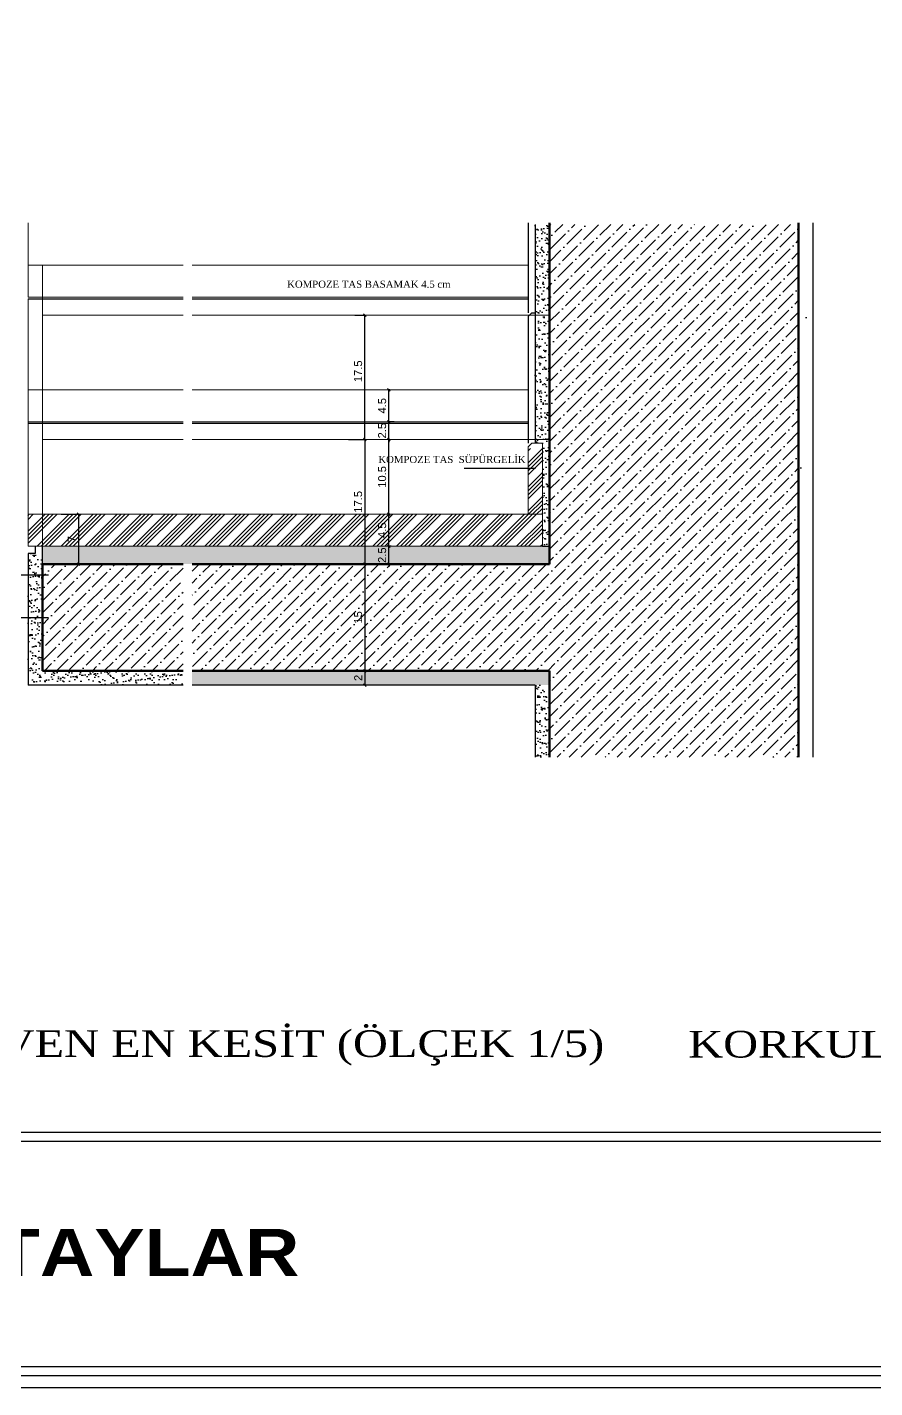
# Model space of a CAD drawing. Extents: x 386248 to 427517, y 4539405 to 4542296.
# Drawn here: x 415123 to 415600, y 4539405 to 4540170 of the extents above; entities that cross this region are included whole.
import ezdxf
from ezdxf.enums import TextEntityAlignment as Align

# ---------------------------------------------------------------- set-up
doc = ezdxf.new("R2010")
doc.units = 0
for name, color, linetype, lineweight in [('dim5', 153, 'Continuous', 18), ('duvaar', 133, 'Continuous', 50), ('METAL', 251, 'Continuous', 25), ('olculer', 21, 'Continuous', 20), ('tefrij', 183, 'Continuous', 15), ('YAZI', 7, 'Continuous', 25), ('YAZILAR', 1, 'Continuous', 30)]:
    doc.layers.add(name, color=color, linetype=linetype, lineweight=lineweight)
doc.layers.add('Tarama', color=7, linetype='Continuous')
doc.layers.add('YAZI2', color=5, linetype='Continuous')
doc.styles.add('BASLIK', font='')
doc.styles.add('PıNaR', font='')
doc.styles.add('RomanSTA', font='')
doc.styles.get("Standard").update_dxf_attribs({"font": 'arial.ttf'})
doc.styles.add('STYLE5', font='', dxfattribs={"width": 0.75, "height": 1.25})
doc.styles.get('BASLIK').set_extended_font_data('Times New Roman Tur')
doc.styles.get('PıNaR').set_extended_font_data('Times New Roman Tur')
doc.styles.get('RomanSTA').set_extended_font_data('Arial')
doc.styles.get('STYLE5').set_extended_font_data('Comic Sans MS')
doc.dimstyles.new('1-5', dxfattribs={"dimscale": 125, "dimtxt": 0.08, "dimasz": 0.0125, "dimexe": 0.01125, "dimexo": 0, "dimgap": 0.005, "dimtad": 1, "dimlfac": 10, "dimzin": 12, "dimdsep": 46, "dimtxsty": 'STYLE5', "dimblk": 'OBLIQUE', "dimcen": 0.025, "dimdle": 0.01125, "dimclrt": 256, "dimadec": 0, "dimazin": 0, "dimtfac": 1, "dimtix": 1, "dimtmove": 2, "dimatfit": 3, "dimldrblk": 'NONE', "dimfxl": 0.01125, "dimtolj": 1, "dimtzin": 1, "dimarcsym": 0})
pattern_1 = [(45, (499641.0904, 4593017.9133), (2.52569703, 9.26088912), [11.90625, -2.38125, 0, -2.38125])]
pattern_2 = [(37.5, (499641.0904, 4593017.9133), (-0.16000313, 4.89413237), [0, -3.8608, 0, -4.318, 0, -4.1275]), (7.5, (499641.0904, 4593017.913), (4.49523283, 7.168251), [0, -2.0828, 0, -3.4798, 0, -1.3335]), (327.5, (499637.9662, 4593017.9133), (7.9099237, 0.01437185), [0, -1.27, 0, -4.572, 0, -5.969]), (317.5, (499637.966, 4593017.913), (7.63556452, 2.22929323), [0, -0.635, 0, -2.9972, 0, -3.429])]
pattern_3 = [(45, (499641.09, 4593017.913), (-6.7351921, 6.7351921), []), (45, (499643.3355, 4593017.913), (-6.7351921, 6.7351921), []), (45, (499645.581, 4593017.913), (-6.7351921, 6.7351921), []), (45, (499647.826, 4593017.913), (-6.7351921, 6.7351921), [])]

# ---------------------------------------------------------------- blocks, each defined once
blk = doc.blocks.new('_Oblique')
at = {"color": 0, "linetype": 'ByBlock', "lineweight": -2}
blk.add_line((-0.5, -0.5), (0.5, 0.5), dxfattribs=at)
blk = doc.blocks.new('*D3900')
at = {"layer": 'Defpoints', "color": 0}
for p in [(415316.53, 4539808.37), (415313.23, 4539800.37), (415314.81, 4539800.37)]:
    blk.add_point(p, dxfattribs=at)
at = {"layer": 'olculer', "color": 0, "lineweight": -2}
for p, q in [((415316.53, 4539808.37), (415313.06, 4539808.37)), ((415313.23, 4539808.37), (415313.23, 4539800.37)), ((415314.81, 4539800.37), (415313.06, 4539800.37))]:
    blk.add_line(p, q, dxfattribs=at)
at = {"layer": 'olculer', "color": 0, "linetype": 'ByBlock', "lineweight": -2, "xscale": 1.5, "yscale": 1.5, "zscale": 1.5}
for p, rotation in [((415313.23, 4539808.37), 89.99999999874936), ((415313.23, 4539800.37), 269.9999999987493)]:
    blk.add_blockref('_Oblique', p, dxfattribs=dict(at, rotation=rotation))
at = {"layer": 'olculer', "insert": (415309.47, 4539804.37), "char_height": 4.5, "attachment_point": 5, "rotation": 90}
blk.add_mtext('\\A1;2', dxfattribs=at)
blk = doc.blocks.new('_None')
blk = doc.blocks.new('*D3905')
at = {"layer": 'Defpoints', "color": 0}
for p in [(415142.59, 4539896.37), (415145, 4539868.37), (415152.21, 4539868.37)]:
    blk.add_point(p, dxfattribs=at)
at = {"layer": 'olculer', "color": 0, "lineweight": -2}
for p, q in [((415142.59, 4539896.37), (415152.38, 4539896.37)), ((415152.21, 4539896.37), (415152.21, 4539868.37)), ((415145, 4539868.37), (415152.38, 4539868.37))]:
    blk.add_line(p, q, dxfattribs=at)
at = {"layer": 'olculer', "color": 0, "linetype": 'ByBlock', "lineweight": -2, "xscale": 1.5, "yscale": 1.5, "zscale": 1.5}
for p, rotation in [((415152.21, 4539896.37), 89.9999999988089), ((415152.21, 4539868.37), 269.9999999988089)]:
    blk.add_blockref('_Oblique', p, dxfattribs=dict(at, rotation=rotation))
at = {"layer": 'olculer', "insert": (415148.46, 4539882.37), "char_height": 4.5, "attachment_point": 5, "rotation": 90}
blk.add_mtext('\\A1;7', dxfattribs=at)
blk = doc.blocks.new('*D3906')
at = {"layer": 'Defpoints', "color": 0}
for p in [(415326.71, 4539896.37), (415327.23, 4539896.37), (415327.9, 4539878.37)]:
    blk.add_point(p, dxfattribs=at)
at = {"layer": 'olculer', "color": 0, "lineweight": -2}
for p, q in [((415327.23, 4539896.37), (415326.55, 4539896.37)), ((415326.71, 4539878.37), (415326.71, 4539896.37)), ((415327.9, 4539878.37), (415326.55, 4539878.37))]:
    blk.add_line(p, q, dxfattribs=at)
at = {"layer": 'olculer', "color": 0, "linetype": 'ByBlock', "lineweight": -2, "xscale": 1.5, "yscale": 1.5, "zscale": 1.5}
for p, rotation in [((415326.71, 4539896.37), 89.99999999888831), ((415326.71, 4539878.37), 269.9999999988883)]:
    blk.add_blockref('_Oblique', p, dxfattribs=dict(at, rotation=rotation))
at = {"layer": 'olculer', "insert": (415322.93, 4539887.37), "char_height": 4.5, "attachment_point": 5, "rotation": 90}
blk.add_mtext('\\A1;4.5', dxfattribs=at)
blk = doc.blocks.new('*D3907')
at = {"layer": 'Defpoints', "color": 0}
for p in [(415326.71, 4539938.37), (415327.23, 4539938.37), (415327.23, 4539896.37)]:
    blk.add_point(p, dxfattribs=at)
at = {"layer": 'olculer', "color": 0, "lineweight": -2}
for p, q in [((415327.23, 4539938.37), (415326.55, 4539938.37)), ((415326.71, 4539896.37), (415326.71, 4539938.37)), ((415327.23, 4539896.37), (415326.55, 4539896.37))]:
    blk.add_line(p, q, dxfattribs=at)
at = {"layer": 'olculer', "color": 0, "linetype": 'ByBlock', "lineweight": -2, "xscale": 1.5, "yscale": 1.5, "zscale": 1.5}
for p, rotation in [((415326.71, 4539938.37), 89.99999999888831), ((415326.71, 4539896.37), 269.9999999988883)]:
    blk.add_blockref('_Oblique', p, dxfattribs=dict(at, rotation=rotation))
at = {"layer": 'olculer', "insert": (415322.92, 4539917.37), "char_height": 4.5, "attachment_point": 5, "rotation": 90}
blk.add_mtext('\\A1;10.5', dxfattribs=at)
blk = doc.blocks.new('*D3918')
at = {"layer": 'Defpoints', "color": 0}
for p in [(415326.71, 4539948.37), (415329.59, 4539948.37), (415327.23, 4539938.37)]:
    blk.add_point(p, dxfattribs=at)
at = {"layer": 'olculer', "color": 0, "lineweight": -2}
for p, q in [((415329.59, 4539948.37), (415326.55, 4539948.37)), ((415326.71, 4539948.37), (415326.71, 4539949.87)), ((415326.71, 4539938.37), (415326.71, 4539948.37)), ((415327.23, 4539938.37), (415326.55, 4539938.37)), ((415326.71, 4539938.37), (415326.71, 4539936.87))]:
    blk.add_line(p, q, dxfattribs=at)
at = {"layer": 'olculer', "color": 0, "linetype": 'ByBlock', "lineweight": -2, "xscale": 1.5, "yscale": 1.5, "zscale": 1.5}
for p, rotation in [((415326.71, 4539948.37), 269.9999999989995), ((415326.71, 4539938.37), 89.99999999899948)]:
    blk.add_blockref('_Oblique', p, dxfattribs=dict(at, rotation=rotation))
at = {"layer": 'olculer', "insert": (415322.92, 4539943.37), "char_height": 4.5, "attachment_point": 5, "rotation": 90}
blk.add_mtext('\\A1;2.5', dxfattribs=at)
blk = doc.blocks.new('*D3919')
at = {"layer": 'Defpoints', "color": 0}
for p in [(415326.71, 4539966.37), (415327.23, 4539966.37), (415327.23, 4539948.37)]:
    blk.add_point(p, dxfattribs=at)
at = {"layer": 'olculer', "color": 0, "lineweight": -2}
for p, q in [((415327.23, 4539966.37), (415326.55, 4539966.37)), ((415326.71, 4539948.37), (415326.71, 4539966.37)), ((415327.23, 4539948.37), (415326.55, 4539948.37))]:
    blk.add_line(p, q, dxfattribs=at)
at = {"layer": 'olculer', "color": 0, "linetype": 'ByBlock', "lineweight": -2, "xscale": 1.5, "yscale": 1.5, "zscale": 1.5}
for p, rotation in [((415326.71, 4539966.37), 89.99999999888831), ((415326.71, 4539948.37), 269.9999999988883)]:
    blk.add_blockref('_Oblique', p, dxfattribs=dict(at, rotation=rotation))
at = {"layer": 'olculer', "insert": (415322.93, 4539957.37), "char_height": 4.5, "attachment_point": 5, "rotation": 90}
blk.add_mtext('\\A1;4.5', dxfattribs=at)
blk = doc.blocks.new('*D3920')
at = {"layer": 'Defpoints', "color": 0}
for p in [(415309.06, 4539938.37), (415309.84, 4539868.37), (415313.23, 4539868.37)]:
    blk.add_point(p, dxfattribs=at)
at = {"layer": 'olculer', "color": 0, "lineweight": -2}
for p, q in [((415309.06, 4539938.37), (415313.4, 4539938.37)), ((415313.23, 4539938.37), (415313.23, 4539868.37)), ((415309.84, 4539868.37), (415313.4, 4539868.37))]:
    blk.add_line(p, q, dxfattribs=at)
at = {"layer": 'olculer', "color": 0, "linetype": 'ByBlock', "lineweight": -2, "xscale": 1.5, "yscale": 1.5, "zscale": 1.5}
for p, rotation in [((415313.23, 4539938.37), 89.99999999885655), ((415313.23, 4539868.37), 269.9999999988565)]:
    blk.add_blockref('_Oblique', p, dxfattribs=dict(at, rotation=rotation))
at = {"layer": 'olculer', "insert": (415309.43, 4539903.37), "char_height": 4.5, "attachment_point": 5, "rotation": 90}
blk.add_mtext('\\A1;17.5', dxfattribs=at)
blk = doc.blocks.new('*D3921')
at = {"layer": 'Defpoints', "color": 0}
for p in [(415326.71, 4539878.37), (415327.9, 4539878.37), (415327.9, 4539868.37)]:
    blk.add_point(p, dxfattribs=at)
at = {"layer": 'olculer', "color": 0, "lineweight": -2}
for p, q in [((415327.9, 4539878.37), (415326.55, 4539878.37)), ((415326.71, 4539878.37), (415326.71, 4539879.87)), ((415326.71, 4539868.37), (415326.71, 4539878.37)), ((415327.9, 4539868.37), (415326.55, 4539868.37)), ((415326.71, 4539868.37), (415326.71, 4539866.87))]:
    blk.add_line(p, q, dxfattribs=at)
at = {"layer": 'olculer', "color": 0, "linetype": 'ByBlock', "lineweight": -2, "xscale": 1.5, "yscale": 1.5, "zscale": 1.5}
for p, rotation in [((415326.71, 4539878.37), 269.9999999989995), ((415326.71, 4539868.37), 89.99999999899948)]:
    blk.add_blockref('_Oblique', p, dxfattribs=dict(at, rotation=rotation))
at = {"layer": 'olculer', "insert": (415322.92, 4539873.37), "char_height": 4.5, "attachment_point": 5, "rotation": 90}
blk.add_mtext('\\A1;2.5', dxfattribs=at)
blk = doc.blocks.new('*D3922')
at = {"layer": 'Defpoints', "color": 0}
for p in [(415309.84, 4539868.37), (415313.23, 4539808.37), (415316.53, 4539808.37)]:
    blk.add_point(p, dxfattribs=at)
at = {"layer": 'olculer', "color": 0, "lineweight": -2}
for p, q in [((415309.84, 4539868.37), (415313.4, 4539868.37)), ((415313.23, 4539868.37), (415313.23, 4539808.37)), ((415316.53, 4539808.37), (415313.06, 4539808.37))]:
    blk.add_line(p, q, dxfattribs=at)
at = {"layer": 'olculer', "color": 0, "linetype": 'ByBlock', "lineweight": -2, "xscale": 1.5, "yscale": 1.5, "zscale": 1.5}
for p, rotation in [((415313.23, 4539868.37), 89.99999999888831), ((415313.23, 4539808.37), 269.9999999988883)]:
    blk.add_blockref('_Oblique', p, dxfattribs=dict(at, rotation=rotation))
at = {"layer": 'olculer', "insert": (415309.43, 4539838.37), "char_height": 4.5, "attachment_point": 5, "rotation": 90}
blk.add_mtext('\\A1;15', dxfattribs=at)
blk = doc.blocks.new('*D3923')
at = {"layer": 'Defpoints', "color": 0}
for p in [(415307.66, 4540008.37), (415313.23, 4540008.37), (415303.97, 4539938.37)]:
    blk.add_point(p, dxfattribs=at)
at = {"layer": 'olculer', "color": 0, "lineweight": -2}
for p, q in [((415307.66, 4540008.37), (415313.4, 4540008.37)), ((415313.23, 4539938.37), (415313.23, 4540008.37)), ((415303.97, 4539938.37), (415313.4, 4539938.37))]:
    blk.add_line(p, q, dxfattribs=at)
at = {"layer": 'olculer', "color": 0, "linetype": 'ByBlock', "lineweight": -2, "xscale": 1.5, "yscale": 1.5, "zscale": 1.5}
for p, rotation in [((415313.23, 4540008.37), 89.99999999885655), ((415313.23, 4539938.37), 269.9999999988565)]:
    blk.add_blockref('_Oblique', p, dxfattribs=dict(at, rotation=rotation))
at = {"layer": 'olculer', "insert": (415309.43, 4539976.74), "char_height": 4.5, "attachment_point": 5, "rotation": 90}
blk.add_mtext('\\A1;17.5', dxfattribs=at)

msp = doc.modelspace()

# ---------------------------------------------------------------- hatches: boundary and pattern name
at = {"layer": 'Tarama'}
h = msp.add_hatch(dxfattribs=at)
h.set_pattern_fill('AR-CONC', color=256, style=0)
h.set_pattern_definition([(50, (499641.09, 4593017.91), (182.18467, -15.93909), [19.05, -209.55]), (355, (499641.09, 4593017.91), (-35.24283, 191.05664), [15.24, -167.64]), (100.451, (499656.27, 4593016.59), (146.9425, 175.1167), [16.19, -178.09]), (46.1842, (499641.1, 4593068.71), (271.07904, -42.04233), [28.575, -314.325]), (96.6356, (499663.68, 4593065.2), (237.4042, 247.42556), [24.285, -267.135]), (351.184, (499641.1, 4593068.7), (237.4046, 247.4251), [22.86, -251.46]), (21, (499666.49, 4593056.01), (151.61488, -102.26552), [19.05, -209.55]), (326, (499666.49, 4593056.01), (61.80203, 184.18797), [15.24, -167.64]), (71.4514, (499679.12, 4593047.49), (213.4165, 81.92286), [16.19, -178.09]), (37.5, (499641.09, 4593017.91), (3.088603, 84.55504), [0, -165.608, 0, -170.18, 0, -168.275]), (7.5, (499641.09, 4593017.91), (66.81966, 100.180575), [0, -97.028, 0, -161.798, 0, -64.135]), (327.5, (499584.45, 4593017.91), (135.590595, -5.728744), [0, -63.5, 0, -198.12, 0, -262.89]), (317.5, (499559.05, 4593017.91), (148.12918, 25.42649), [0, -82.55, 0, -131.572, 0, -186.69])])
h.paths.add_polyline_path([(415564.98, 4540061.847), (415556.98, 4540061.847), (415556.98, 4539759.794), (415564.98, 4539759.794)])
h = msp.add_hatch(dxfattribs=at)
h.set_pattern_fill('ANSI36', color=256, scale=1.5, style=0)
h.set_pattern_definition(pattern_1)
h.paths.add_polyline_path([(415416.98, 4539868.368), (415216.071, 4539868.368), (415216.071, 4539808.368), (415416.98, 4539808.368), (415416.98, 4539759.794), (415556.98, 4539759.794), (415556.98, 4540059.293), (415416.98, 4540059.293)])
h.paths.add_polyline_path([(415306.011, 4539834.215), (415306.011, 4539842.521), (415312.856, 4539842.521), (415312.856, 4539834.215)], flags=24)
h = msp.add_hatch(dxfattribs=at)
h.set_pattern_fill('AR-SAND', color=256, scale=0.1, style=0)
h.set_pattern_definition(pattern_2)
h.paths.add_polyline_path([(415416.98, 4540008.368), (415408.98, 4540008.368), (415408.98, 4539938.368), (415416.98, 4539938.368)])
h.paths.add_polyline_path([(415416.98, 4540059.293), (415408.98, 4540059.293), (415408.98, 4540008.368), (415416.98, 4540008.368)])
h.paths.add_polyline_path([(415416.98, 4539938.368), (415408.98, 4539938.368), (415408.98, 4539936.368), (415409.98, 4539936.368), (415412.98, 4539936.368), (415412.98, 4539896.368), (415412.98, 4539878.368), (415416.98, 4539878.368)])
h = msp.add_hatch(dxfattribs=at)
h.set_pattern_fill('ANSI34', color=256, scale=0.5, style=0)
h.set_pattern_definition(pattern_3)
h.paths.add_polyline_path([(415412.98, 4539933.343), (415404.98, 4539933.343), (415404.98, 4539896.368), (415412.98, 4539896.368)])
h = msp.add_hatch(dxfattribs=at)
h.set_pattern_fill('ANSI34', color=256, scale=0.5, style=0)
h.set_pattern_definition(pattern_3)
h.paths.add_polyline_path([(415412.98, 4539896.368), (415123.956, 4539896.368), (415123.956, 4539878.368), (415412.98, 4539878.368)])
h.paths.add_polyline_path([(415145.083, 4539879.743), (415145.083, 4539884.993), (415151.833, 4539884.993), (415151.833, 4539879.743)], flags=24)
h.paths.add_polyline_path([(415319.59, 4539881.743), (415319.59, 4539892.993), (415326.34, 4539892.993), (415326.34, 4539881.743)], flags=24)
h = msp.add_hatch(dxfattribs=at)
h.set_pattern_fill('AR-SAND', color=256, scale=0.1, style=0)
h.set_pattern_definition(pattern_2)
h.paths.add_polyline_path([(415416.98, 4539878.368), (415131.956, 4539878.368), (415131.956, 4539868.368), (415416.98, 4539868.368)])
h = msp.add_hatch(dxfattribs=at)
h.set_pattern_fill('AR-SAND', color=256, scale=0.1, style=0)
h.set_pattern_definition(pattern_2)
h.paths.add_polyline_path([(415123.956, 4539838.368), (415131.956, 4539838.368), (415131.956, 4539862.368), (415123.956, 4539862.368)])
h.paths.add_polyline_path([(415131.956, 4539874.368), (415123.956, 4539874.368), (415123.956, 4539862.368), (415131.956, 4539862.368)])
h = msp.add_hatch(dxfattribs=at)
h.set_pattern_fill('ANSI36', color=256, scale=1.5, style=0)
h.set_pattern_definition(pattern_1)
h.paths.add_polyline_path([(415211.071, 4539868.368), (415131.956, 4539868.368), (415131.956, 4539808.368), (415211.071, 4539808.368)])
h = msp.add_hatch(dxfattribs=at)
h.set_pattern_fill('AR-SAND', color=256, scale=0.1, style=0)
h.set_pattern_definition(pattern_2)
h.paths.add_polyline_path([(415131.956, 4539808.368), (415211.071, 4539808.368), (415211.071, 4539800.368), (415131.956, 4539800.368)])
h.paths.add_polyline_path([(415123.956, 4539800.368), (415131.956, 4539800.368), (415131.956, 4539838.368), (415123.956, 4539838.368)])
h = msp.add_hatch(dxfattribs=at)
h.set_pattern_fill('AR-SAND', color=256, scale=0.1, style=0)
h.set_pattern_definition(pattern_2)
h.paths.add_polyline_path([(415416.98, 4539800.368), (415416.98, 4539808.368), (415216.071, 4539808.368), (415216.071, 4539800.368)])
h = msp.add_hatch(dxfattribs=at)
h.set_pattern_fill('AR-SAND', color=256, scale=0.1, style=0)
h.set_pattern_definition(pattern_2)
h.paths.add_polyline_path([(415408.98, 4539800.208), (415408.98, 4539759.794), (415416.98, 4539759.794), (415416.98, 4539800.208)])

# ---------------------------------------------------------------- linework, layer by layer
for p, q in [((415404.98, 4540060.277, 8429.554), (415404.98, 4540009.535, 3470.041)), ((415406.98, 4540009.535, 3470.041), (415404.98, 4540007.535, 3470.041)), ((415404.98, 4540007.535, 3470.041), (415404.98, 4539936.368, 16080.979)), ((415406.98, 4540009.535, 3470.041), (415408.98, 4540009.535, 3470.041)), ((415412.98, 4539878.368, 2587.434), (415416.98, 4539878.368, 2587.434))]:
    msp.add_line(p, q)
at = {"layer": 'dim5'}
for p, q in [((415131.956, 4539868.368, 50), (415131.956, 4540036.368, 3539.919)), ((415211.071, 4540008.368, 3470.041), (415131.956, 4540008.368, 3470.041)), ((415416.98, 4540008.368, 3470.041), (415216.071, 4540008.368, 3470.041)), ((415211.071, 4539938.368, 7871.778), (415131.956, 4539938.368, 7871.778)), ((415416.98, 4539938.368, 7871.778), (415216.071, 4539938.368, 7871.778))]:
    msp.add_line(p, q, dxfattribs=at)
at = {"layer": 'duvaar'}
for p, q in [((415416.98, 4540060.277, 8429.554), (415416.98, 4539868.368, 50)), ((415556.98, 4540060.277, 8429.554), (415556.98, 4539759.794, 50)), ((415211.071, 4539868.368, 50), (415131.956, 4539868.368, 50)), ((415131.956, 4539868.368, 50), (415131.956, 4539808.368, 50)), ((415416.98, 4539868.368, 50), (415216.071, 4539868.368, 50)), ((415211.071, 4539808.368, 50), (415131.956, 4539808.368, 50)), ((415416.98, 4539808.368, 50), (415216.071, 4539808.368, 50)), ((415416.98, 4539808.368, 50), (415216.071, 4539808.368, 50)), ((415416.98, 4539808.368, 50), (415416.98, 4539759.794, 50))]:
    msp.add_line(p, q, dxfattribs=at)
at = {"layer": 'METAL'}
for p, q in [((415112.756, 4539862.368, -2253.829), (415135.426, 4539862.368, -2253.829)), ((415112.756, 4539838.368, -2253.829), (415135.426, 4539838.368, -2253.829))]:
    msp.add_line(p, q, dxfattribs=at)
at = {"layer": 'olculer', "elevation": 12256.351}
msp.add_lwpolyline([(415412.98, 4539896.368), (415123.956, 4539896.368), (415123.956, 4539878.368), (415412.98, 4539878.368)], close=True, dxfattribs=at)
at = {"layer": 'Tarama'}
for p, q in [((415408.98, 4540059.293, 2587.722), (415408.98, 4539936.368, 10178.39)), ((415564.98, 4540060.277, 8429.554), (415564.98, 4539759.794, 50)), ((415123.956, 4540017.568, 2820.279), (415211.071, 4540017.568, 2820.279)), ((415216.071, 4540017.568, 2820.279), (415404.98, 4540017.568, 2820.279)), ((415123.956, 4539947.568, -968.06), (415211.071, 4539947.568, -968.06)), ((415216.071, 4539947.568, -968.06), (415404.98, 4539947.568, -968.06)), ((415127.906, 4539878.368, 2587.434), (415127.906, 4539874.368, 2587.434)), ((415131.956, 4539868.368, 50), (415131.956, 4539878.368, 2587.434)), ((415123.956, 4539874.368, 2587.434), (415123.956, 4539800.368, 50)), ((415127.906, 4539874.368, 2587.434), (415123.956, 4539874.368, 2587.434)), ((415211.071, 4539800.368, 50), (415123.956, 4539800.368, 50)), ((415408.98, 4539800.368, 50), (415216.071, 4539800.368, 50)), ((415408.98, 4539800.368, 50), (415408.98, 4539759.794, 50))]:
    msp.add_line(p, q, dxfattribs=at)
at = {"layer": 'tefrij'}
for p, q in [((415123.956, 4540036.368, 3539.919), (415123.956, 4540060.277, 8429.554)), ((415123.956, 4540018.368, 2820.279), (415123.956, 4540036.368, 3539.919)), ((415211.071, 4540036.368, 3539.919), (415123.956, 4540036.368, 3539.919)), ((415404.98, 4540036.368, 3539.919), (415216.071, 4540036.368, 3539.919)), ((415123.956, 4540018.368, 2820.279), (415211.071, 4540018.368, 2820.279)), ((415123.956, 4539966.368, -175.319), (415123.956, 4540017.568, 2820.279)), ((415216.071, 4540018.368, 2820.279), (415404.98, 4540018.368, 2820.279)), ((415123.956, 4539945.331, -968.06), (415123.956, 4539967.335, -175.319)), ((415211.071, 4539966.368, -175.319), (415123.956, 4539966.368, -175.319)), ((415404.98, 4539966.368, -175.319), (415216.071, 4539966.368, -175.319)), ((415123.956, 4539948.368, -968.06), (415123.956, 4539896.368, 12256.351)), ((415123.956, 4539948.368, -968.06), (415211.071, 4539948.368, -968.06)), ((415216.071, 4539948.368, -968.06), (415404.98, 4539948.368, -968.06)), ((415406.98, 4539936.368, 16080.979), (415404.98, 4539934.368, 16080.979)), ((415404.98, 4539934.368, 16080.979), (415404.98, 4539896.368, 12256.351)), ((415406.98, 4539936.368, 16080.979), (415412.98, 4539936.368, 16080.979)), ((415412.98, 4539896.368, 12256.351), (415412.98, 4539936.368, 16080.979)), ((415123.956, 4539878.368, 2587.434), (415123.956, 4539896.368, 12256.351)), ((415211.071, 4539896.368, 12256.351), (415123.956, 4539896.368, 12256.351)), ((415412.98, 4539896.368, 12256.351), (415216.071, 4539896.368, 12256.351)), ((415412.98, 4539896.368, 12256.351), (415412.98, 4539878.368, 2587.434)), ((415211.071, 4539878.368, 2587.434), (415123.956, 4539878.368, 2587.434)), ((415412.98, 4539878.368, 2587.434), (415216.071, 4539878.368, 2587.434))]:
    msp.add_line(p, q, dxfattribs=at)
at = {"layer": 'YAZI'}
msp.add_line((415369.025, 4539922.378, 37621.402), (415409.094, 4539922.378, 37621.402), dxfattribs=at)
at = {"layer": 'YAZILAR', "color": 133, "ltscale": 5}
for p, q in [((414246.928, 4539548.917), (416066.074, 4539548.917)), ((414246.928, 4539543.917), (416066.074, 4539543.917))]:
    msp.add_line(p, q, dxfattribs=at)
for points in [[(414231.928, 4542295.7), (416081.074, 4542295.7), (416081.074, 4539405.231), (414231.928, 4539405.231)], [(414241.928, 4542285.7), (416071.074, 4542285.7), (416071.074, 4539411.988), (414241.928, 4539411.988)], [(414246.928, 4542280.7), (416066.074, 4542280.7), (416066.074, 4539416.988), (414246.928, 4539416.988)]]:
    msp.add_lwpolyline(points, close=True, dxfattribs=at)

# ---------------------------------------------------------------- texts
at = {"layer": 'YAZI', "style": 'PıNaR'}
for s, p in [('KOMPOZE TAS BASAMAK 4.5 cm', (415269.542, 4540023.711, 2820.279)), ('KOMPOZE TAS  SÜPÜRGELİK', (415320.783, 4539925.171, 37621.402))]:
    msp.add_text(s, height=4, dxfattribs=at).set_placement(p)
at = {"layer": 'YAZI2', "style": 'BASLIK', "width": 1.2}
for s, p in [('MERDİVEN EN KESİT (ÖLÇEK 1/5)', (415234.023, 4539591.256, 50)), ('KORKULUK BIRLESIM DETAYI (ÖLÇEK 1/5)', (415770.564, 4539590.912))]:
    msp.add_text(s, height=15, dxfattribs=at).set_placement(p, align=Align.CENTER)
at = {"layer": 'YAZILAR', "color": 0, "insert": (415045.938, 4539494.547), "char_height": 26.47628, "width": 5285.39144, "attachment_point": 1, "style": 'RomanSTA'}
msp.add_mtext('{\\fArial Black|b0|i0|c162|p34;DETAYLAR}', dxfattribs=at)

# ---------------------------------------------------------------- dimensions: what is measured, and where the dimension line sits
at = {"layer": 'olculer'}
dim = msp.add_linear_dim(base=(415313.231, 4540008.368, 7871.778), p1=(415303.974, 4539938.368, 7871.778), p2=(415307.665, 4540008.368, 3470.041), angle=90, dimstyle='1-5', override={"dimscale": 15, "dimtxt": 0.3, "dimasz": 0.1, "dimgap": 0.1, "dimlfac": 0.25, "dimtxsty": 'Standard', "dimcen": 0.2, "dimdle": 0}, dxfattribs=at)
dim.commit()
dim.dimension.update_dxf_attribs({"geometry": '*D3923', "text_midpoint": (415309.433, 4539976.743, 7871.778), "dimtype": 160})
for base, p1, p2, picture, middle in [((415326.715, 4539966.368, 7871.778), (415327.235, 4539948.368, -968.06), (415327.235, 4539966.368, -175.319), '*D3919', (415322.926, 4539957.368, 7871.778)), ((415326.715, 4539948.368, 7871.778), (415327.235, 4539938.368, 7871.778), (415329.588, 4539948.368, -968.06), '*D3918', (415322.917, 4539943.368, 7871.778)), ((415313.231, 4539868.368, 50), (415309.064, 4539938.368, 7871.778), (415309.84, 4539868.368, 50), '*D3920', (415309.433, 4539903.368, 50)), ((415326.715, 4539938.368, 12256.351), (415327.235, 4539896.368, 12256.351), (415327.235, 4539938.368, 7871.778), '*D3907', (415322.917, 4539917.368, 12256.351)), ((415152.208, 4539868.368, 50), (415142.592, 4539896.368, 12256.351), (415145.003, 4539868.368, 50), '*D3905', (415148.458, 4539882.368, 50)), ((415326.715, 4539896.368, 2587.434), (415327.897, 4539878.368, 2587.434), (415327.235, 4539896.368, 12256.351), '*D3906', (415322.926, 4539887.368, 2587.434)), ((415326.715, 4539878.368, 50), (415327.897, 4539868.368, 50), (415327.897, 4539878.368, 2587.434), '*D3921', (415322.917, 4539873.368, 50)), ((415313.231, 4539808.368, 50), (415309.84, 4539868.368, 50), (415316.526, 4539808.368, 50), '*D3922', (415309.433, 4539838.368, 50)), ((415313.231, 4539800.368, -25352.261), (415316.526, 4539808.368, 50), (415314.812, 4539800.368, 50), '*D3900', (415309.472, 4539804.368, -25352.261))]:
    dim = msp.add_linear_dim(base=base, p1=p1, p2=p2, angle=90, dimstyle='1-5', override={"dimscale": 15, "dimtxt": 0.3, "dimasz": 0.1, "dimgap": 0.1, "dimlfac": 0.25, "dimtxsty": 'Standard', "dimcen": 0.2, "dimdle": 0}, dxfattribs=at)
    dim.commit()
    dim.dimension.update_dxf_attribs({"geometry": picture, "text_midpoint": middle})

doc.saveas('drawing.dxf')
